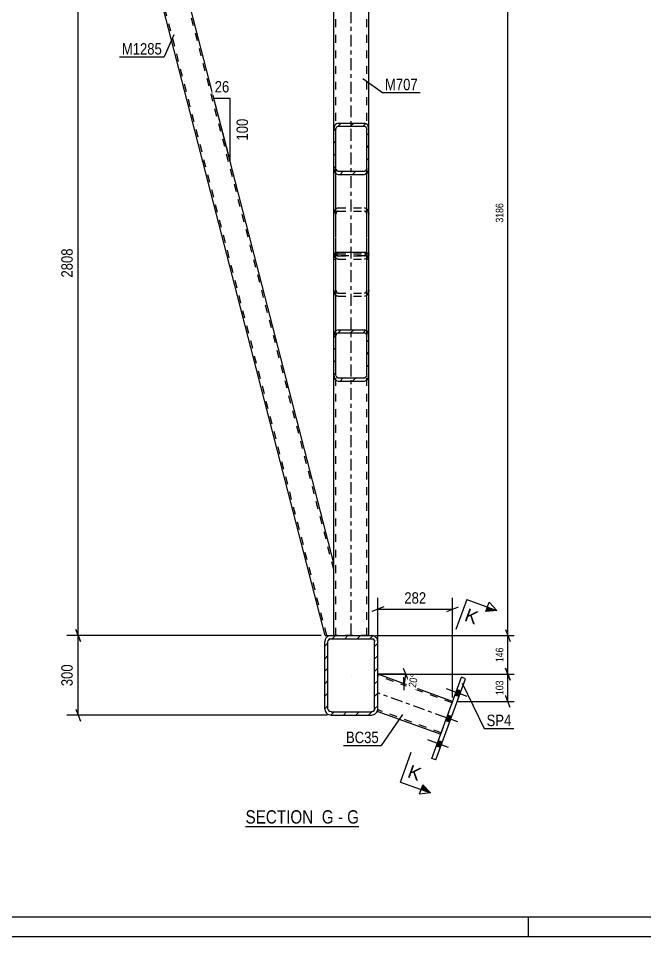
# Model space of a CAD drawing. Header units: millimetres. Extents: x -400 to 789, y -648 to 193.
# Drawn here: x 31.2 to 188.5, y -648.2 to -417.5 of the extents above; entities that cross this region are included whole.
import ezdxf

# ---------------------------------------------------------------- set-up
doc = ezdxf.new("R2010")
doc.units = ezdxf.units.MM
doc.linetypes.add('DXK_LINE_DOT2', pattern=[3.9198, 1.9599, -1.9599])
doc.linetypes.add('DXK_LINE_DOT3', pattern=[5.9187, 2.979, -0.9799, 0.9799, -0.9799])
doc.styles.add('Arial', font='ARIAL.TTF', dxfattribs={"height": 0.2})
doc.styles.add('Arial Narrow', font='ARIALN.TTF', dxfattribs={"height": 0.2})

# ---------------------------------------------------------------- blocks, each defined once
blk = doc.blocks.new('Unknown-392021936-1163')
at = {"color": 5, "linetype": 'Continuous'}
for p, q in [((-394.63, -643.22), (784.37, -643.22)), ((159.37, -648.22), (159.37, -643.22)), ((-399.63, -648.22), (789.37, -648.22))]:
    blk.add_line(p, q, dxfattribs=at)
blk = doc.blocks.new('Unknown-392021936-17 - 2568')
at = {"color": 6, "linetype": 'Continuous'}
blk.add_line((88.23, -620.55), (116.73, -620.55), dxfattribs=at)
at = {"color": 0, "linetype": 'Continuous'}
blk.add_wipeout([(106.34, -619.8), (106.34, -616.3), (88.23, -616.3), (88.23, -619.8)], dxfattribs=at)
at = {"color": 7, "linetype": 'Continuous', "style": 'Arial Narrow'}
blk.add_text('SECTION ', height=3.34, dxfattribs=at).set_placement((88.23, -619.8))
at = {"color": 0, "linetype": 'Continuous'}
blk.add_wipeout([(110.37, -619.8), (110.37, -616.3), (107.39, -616.3), (107.39, -619.8)], dxfattribs=at)
at = {"color": 7, "linetype": 'Continuous', "style": 'Arial Narrow'}
blk.add_text('G', height=3.34, dxfattribs=at).set_placement((107.39, -619.8))
at = {"color": 0, "linetype": 'Continuous'}
blk.add_wipeout([(112.7, -619.8), (112.7, -616.3), (111.42, -616.3), (111.42, -619.8)], dxfattribs=at)
at = {"color": 7, "linetype": 'Continuous', "style": 'Arial Narrow'}
blk.add_text('-', height=3.34, dxfattribs=at).set_placement((111.42, -619.8))
at = {"color": 0, "linetype": 'Continuous'}
blk.add_wipeout([(116.73, -619.8), (116.73, -616.3), (113.75, -616.3), (113.75, -619.8)], dxfattribs=at)
at = {"color": 7, "linetype": 'Continuous', "style": 'Arial Narrow'}
blk.add_text('G', height=3.34, dxfattribs=at).set_placement((113.75, -619.8))
blk = doc.blocks.new('Part-392021936-2639 - 2568')
at = {"color": 2, "linetype": 'Continuous'}
for p, q in [((110.41, -445.39), (110.41, -379.89)), ((119.21, -445.39), (119.21, -379.89)), ((110.41, -477), (110.41, -476.4)), ((119.21, -477), (119.21, -476.4)), ((110.41, -572.55), (110.41, -507.05)), ((119.21, -572.55), (119.21, -507.05))]:
    blk.add_line(p, q, dxfattribs=at)
at = {"color": 7, "linetype": 'DXK_LINE_DOT2'}
for p, q in [((119.21, -379.89), (110.41, -379.89)), ((110.94, -572.55), (110.94, -379.89)), ((118.67, -572.55), (118.67, -379.89)), ((110.41, -476.4), (110.41, -445.39)), ((119.21, -476.4), (119.21, -445.39)), ((110.41, -507.05), (110.41, -477)), ((119.21, -507.05), (119.21, -477)), ((119.21, -572.55), (110.41, -572.55))]:
    blk.add_line(p, q, dxfattribs=at)
at = {"color": 7, "linetype": 'DXK_LINE_DOT3'}
blk.add_line((114.81, -572.55), (114.81, -379.89), dxfattribs=at)
blk = doc.blocks.new('Part-392021936-24989 - 2568')
at = {"color": 2, "linetype": 'Continuous'}
for p, q in [((60.55, -384.59), (66.09, -382.58)), ((110.41, -554.37), (66.09, -382.58)), ((59.8, -384.87), (59.85, -384.85)), ((108.21, -572.55), (59.8, -384.87)), ((59.85, -384.85), (60.02, -384.79)), ((60.02, -384.79), (60.55, -384.59)), ((110.41, -572.55), (110.41, -557.58)), ((108.21, -572.55), (109.74, -572.55))]:
    blk.add_line(p, q, dxfattribs=at)
at = {"color": 7, "linetype": 'DXK_LINE_DOT2'}
for p, q in [((110.41, -555.97), (65.71, -382.71)), ((60.02, -384.79), (60.2, -384.72)), ((60.2, -384.72), (60.17, -384.73)), ((60.17, -384.73), (60.2, -384.72)), ((108.63, -572.55), (60.17, -384.73)), ((60.26, -384.7), (60.2, -384.72)), ((60.55, -384.59), (60.26, -384.7)), ((110.41, -554.37), (110.41, -554.37)), ((110.41, -554.37), (110.41, -554.37)), ((110.41, -557.58), (110.41, -554.37)), ((109.74, -572.55), (110.41, -572.55))]:
    blk.add_line(p, q, dxfattribs=at)
blk = doc.blocks.new('Part-392021936-2644 - 2568')
at = {"color": 7, "linetype": 'DXK_LINE_DOT2'}
for p, q in [((110.41, -476.41), (110.41, -448.11)), ((110.94, -476.41), (110.94, -448.11)), ((118.67, -476.41), (118.67, -448.11)), ((119.21, -476.41), (119.21, -448.11)), ((110.49, -466.08), (110.41, -466.68)), ((111.47, -465.12), (111.06, -465.24)), ((111.27, -465.96), (111.47, -465.9)), ((111.47, -465.12), (118.14, -465.12)), ((111.47, -465.9), (118.14, -465.9)), ((118.52, -465.23), (118.14, -465.12)), ((118.14, -465.9), (118.34, -465.96)), ((118.55, -465.24), (118.52, -465.23)), ((119.21, -466.68), (119.13, -466.08)), ((110.94, -466.68), (110.98, -466.38)), ((118.63, -466.38), (118.67, -466.68)), ((110.41, -476.41), (110.49, -477.01)), ((110.98, -476.71), (110.94, -476.41)), ((111.47, -477.19), (111.27, -477.13)), ((118.14, -477.19), (111.47, -477.19)), ((118.34, -477.13), (118.14, -477.19)), ((118.67, -476.41), (118.63, -476.71)), ((119.13, -477.01), (119.21, -476.41)), ((111.06, -477.85), (111.47, -477.97)), ((111.47, -477.97), (118.14, -477.97)), ((118.14, -477.97), (118.55, -477.85))]:
    blk.add_line(p, q, dxfattribs=at)
for centre, radius, start, end in [((111.87, -466.41), 1.42, 124.4666, 166.7052), ((111.67, -466.54), 0.709, 124.4666, 166.7052), ((117.94, -466.54), 0.709, 13.2948, 55.5334), ((117.75, -466.41), 1.42, 13.2948, 55.5334), ((111.87, -476.68), 1.42, 193.2948, 235.5334), ((111.67, -476.54), 0.709, 193.2948, 235.5334), ((117.94, -476.54), 0.709, 304.4666, 346.7052), ((117.75, -476.68), 1.42, 304.4666, 346.7052)]:
    blk.add_arc(centre, radius, start, end, dxfattribs=at)
blk = doc.blocks.new('Part-392021936-2645 - 2568')
at = {"color": 7, "linetype": 'DXK_LINE_DOT2'}
for p, q in [((110.49, -476.7), (110.41, -477)), ((110.41, -504.33), (110.41, -477)), ((110.72, -476.45), (110.49, -476.7)), ((111.06, -476.28), (110.72, -476.45)), ((110.94, -477), (110.98, -476.85)), ((110.94, -504.33), (110.94, -477)), ((110.98, -476.85), (111.1, -476.72)), ((111.47, -476.22), (111.06, -476.28)), ((111.1, -476.72), (111.27, -476.64)), ((111.27, -476.64), (111.47, -476.61)), ((111.47, -476.22), (118.14, -476.22)), ((111.47, -476.61), (118.14, -476.61)), ((118.55, -476.28), (118.14, -476.22)), ((118.14, -476.61), (118.34, -476.64)), ((118.34, -476.64), (118.52, -476.72)), ((118.52, -476.72), (118.63, -476.85)), ((118.89, -476.45), (118.55, -476.28)), ((118.63, -476.85), (118.67, -477)), ((118.67, -504.33), (118.67, -477)), ((119.13, -476.7), (118.89, -476.45)), ((119.21, -477), (119.13, -476.7)), ((119.21, -504.33), (119.21, -477)), ((110.41, -477.97), (110.94, -477.97)), ((119.21, -477.97), (118.67, -477.97)), ((110.41, -485.76), (110.49, -486.35)), ((110.98, -486.06), (110.94, -485.76)), ((111.47, -486.54), (111.27, -486.48)), ((111.47, -486.54), (118.14, -486.54)), ((118.34, -486.48), (118.14, -486.54)), ((118.67, -485.76), (118.63, -486.06)), ((119.13, -486.35), (119.21, -485.76)), ((111.06, -487.2), (111.47, -487.32)), ((111.47, -487.32), (118.14, -487.32)), ((118.14, -487.32), (118.55, -487.2))]:
    blk.add_line(p, q, dxfattribs=at)
for centre, radius, start, end in [((111.87, -486.03), 1.42, 193.2948, 235.5334), ((111.67, -485.89), 0.709, 193.2948, 235.5334), ((117.94, -485.89), 0.709, 304.4666, 346.7052), ((117.75, -486.03), 1.42, 304.4666, 346.7052)]:
    blk.add_arc(centre, radius, start, end, dxfattribs=at)
blk = doc.blocks.new('Part-392021936-2656 - 2568')
at = {"linetype": 'Continuous'}
h = blk.add_hatch(dxfattribs=at)
h.set_pattern_fill('', scale=0.7, style=0, pattern_type=0)
h.set_pattern_definition([(45, (110.4064, -507.0502), (-1.57154, 1.57154), [])])
h.paths.add_polyline_path([(110.41, -497.32), (110.41, -507.05), (110.49, -507.65), (110.72, -508.15), (111.06, -508.49), (111.47, -508.61), (118.14, -508.61), (118.55, -508.49), (118.89, -508.15), (119.13, -507.65), (119.21, -507.05), (119.21, -497.32), (119.13, -496.72), (118.89, -496.22), (118.55, -495.88), (118.14, -495.76), (111.47, -495.76), (111.06, -495.88), (110.72, -496.22), (110.49, -496.72)])
h.paths.add_polyline_path([(111.1, -496.77), (111.27, -496.6), (111.47, -496.54), (118.14, -496.54), (118.34, -496.6), (118.52, -496.77), (118.63, -497.02), (118.67, -497.32), (118.67, -507.05), (118.63, -507.35), (118.52, -507.6), (118.34, -507.77), (118.14, -507.83), (111.47, -507.83), (111.27, -507.77), (111.1, -507.6), (110.98, -507.35), (110.94, -507.05), (110.94, -497.32), (110.98, -497.02)])
at = {"color": 2, "linetype": 'Continuous'}
for p, q in [((110.41, -477), (110.49, -476.7)), ((110.41, -497.32), (110.41, -477)), ((110.49, -476.7), (110.72, -476.45)), ((110.72, -476.45), (111.06, -476.28)), ((111.06, -476.28), (111.47, -476.22)), ((111.47, -476.22), (118.14, -476.22)), ((118.14, -476.22), (118.55, -476.28)), ((118.55, -476.28), (118.89, -476.45)), ((118.89, -476.45), (119.13, -476.7)), ((119.13, -476.7), (119.21, -477)), ((119.21, -497.32), (119.21, -477)), ((111.47, -495.76), (111.06, -495.88)), ((111.47, -495.76), (118.14, -495.76)), ((118.55, -495.88), (118.14, -495.76)), ((110.49, -496.72), (110.41, -497.32)), ((110.41, -507.05), (110.41, -497.32)), ((110.94, -497.32), (110.98, -497.02)), ((110.94, -507.05), (110.94, -497.32)), ((111.27, -496.6), (111.47, -496.54)), ((111.47, -496.54), (118.14, -496.54)), ((118.14, -496.54), (118.34, -496.6)), ((118.63, -497.02), (118.67, -497.32)), ((118.67, -507.05), (118.67, -497.32)), ((119.21, -497.32), (119.13, -496.72)), ((119.21, -507.05), (119.21, -497.32)), ((110.41, -507.05), (110.49, -507.65)), ((110.98, -507.35), (110.94, -507.05)), ((118.67, -507.05), (118.63, -507.35)), ((119.13, -507.65), (119.21, -507.05)), ((111.06, -508.49), (111.47, -508.61)), ((111.47, -507.83), (111.27, -507.77)), ((111.47, -507.83), (118.14, -507.83)), ((111.47, -508.61), (118.14, -508.61)), ((118.34, -507.77), (118.14, -507.83)), ((118.14, -508.61), (118.55, -508.49))]:
    blk.add_line(p, q, dxfattribs=at)
at = {"color": 7, "linetype": 'DXK_LINE_DOT2'}
for p, q in [((110.98, -476.85), (110.94, -477)), ((110.94, -507.05), (110.94, -477)), ((111.1, -476.72), (110.98, -476.85)), ((111.27, -476.64), (111.1, -476.72)), ((111.47, -476.61), (111.27, -476.64)), ((111.47, -476.61), (118.14, -476.61)), ((118.34, -476.64), (118.14, -476.61)), ((118.52, -476.72), (118.34, -476.64)), ((118.63, -476.85), (118.52, -476.72)), ((118.67, -477), (118.63, -476.85)), ((118.67, -507.05), (118.67, -477)), ((110.41, -477.96), (110.94, -477.96)), ((118.67, -477.96), (119.21, -477.96)), ((110.49, -486.36), (110.41, -485.77)), ((110.94, -485.77), (110.98, -486.07)), ((111.27, -486.49), (111.47, -486.55)), ((111.47, -486.55), (118.14, -486.55)), ((118.14, -486.55), (118.34, -486.49)), ((118.63, -486.07), (118.67, -485.77)), ((119.21, -485.77), (119.13, -486.36)), ((111.47, -487.32), (111.06, -487.21)), ((111.47, -487.32), (118.14, -487.32)), ((118.55, -487.21), (118.14, -487.32)), ((110.41, -507.05), (110.41, -497.32)), ((119.21, -507.05), (119.21, -497.32))]:
    blk.add_line(p, q, dxfattribs=at)
for centre, radius, start, end in [((111.87, -486.04), 1.42, 193.2948, 235.5334), ((111.67, -485.9), 0.709, 193.2948, 235.5334), ((117.94, -485.9), 0.709, 304.4666, 346.7052), ((117.75, -486.04), 1.42, 304.4666, 346.7052)]:
    blk.add_arc(centre, radius, start, end, dxfattribs=at)
at = {"color": 2, "linetype": 'Continuous'}
for centre, radius, start, end in [((111.87, -497.05), 1.42, 124.4666, 166.7052), ((117.75, -497.05), 1.42, 13.2948, 55.5334), ((111.67, -497.18), 0.709, 124.4666, 166.7052), ((117.94, -497.18), 0.709, 13.2948, 55.5334), ((111.67, -507.19), 0.709, 193.2948, 235.5334), ((117.94, -507.19), 0.709, 304.4666, 346.7052), ((111.87, -507.32), 1.42, 193.2948, 235.5334), ((117.75, -507.32), 1.42, 304.4666, 346.7052)]:
    blk.add_arc(centre, radius, start, end, dxfattribs=at)
blk = doc.blocks.new('Part-392021936-2721 - 2568')
at = {"color": 2, "linetype": 'Continuous'}
for p, q in [((140.27, -589.11), (121.47, -582.27)), ((121.47, -591.57), (121.47, -590.95)), ((121.47, -591.57), (121.47, -591.63)), ((121.47, -591.63), (137.26, -597.38))]:
    blk.add_line(p, q, dxfattribs=at)
at = {"color": 7, "linetype": 'DXK_LINE_DOT2'}
for p, q in [((121.47, -582.33), (121.47, -582.27)), ((121.47, -590.95), (121.47, -582.27)), ((140.13, -589.49), (121.47, -582.7)), ((137.26, -597.38), (140.27, -589.11)), ((137.39, -597), (121.47, -591.21))]:
    blk.add_line(p, q, dxfattribs=at)
at = {"color": 7, "linetype": 'DXK_LINE_DOT3'}
blk.add_line((138.76, -593.24), (121.47, -586.95), dxfattribs=at)
blk = doc.blocks.new('Part-392021936-2739 - 2568')
at = {"color": 2, "linetype": 'Continuous'}
for p, q in [((135.06, -603.42), (142.47, -583.06)), ((136.06, -603.79), (143.47, -583.43)), ((143.47, -583.43), (142.47, -583.06)), ((136.06, -603.79), (135.06, -603.42))]:
    blk.add_line(p, q, dxfattribs=at)
blk = doc.blocks.new('Part-392021936-2740 - 2568')
at = {"linetype": 'Continuous'}
h = blk.add_hatch(dxfattribs=at)
h.set_pattern_fill('', scale=0.7, style=0, pattern_type=0)
h.set_pattern_definition([(45, (110.4064, -455.1182), (-1.57154, 1.57154), [])])
h.paths.add_polyline_path([(110.41, -445.39), (110.41, -455.12), (110.49, -455.71), (110.72, -456.22), (111.06, -456.56), (111.47, -456.68), (118.14, -456.68), (118.55, -456.56), (118.89, -456.22), (119.13, -455.71), (119.21, -455.12), (119.21, -445.39), (119.13, -444.79), (118.89, -444.29), (118.55, -443.95), (118.14, -443.83), (111.47, -443.83), (111.06, -443.95), (110.72, -444.29), (110.49, -444.79)])
h.paths.add_polyline_path([(111.1, -444.84), (111.27, -444.67), (111.47, -444.61), (118.14, -444.61), (118.34, -444.67), (118.52, -444.84), (118.63, -445.09), (118.67, -445.39), (118.67, -455.12), (118.63, -455.42), (118.52, -455.67), (118.34, -455.84), (118.14, -455.9), (111.47, -455.9), (111.27, -455.84), (111.1, -455.67), (110.98, -455.42), (110.94, -455.12), (110.94, -445.39), (110.98, -445.09)])
at = {"color": 2, "linetype": 'Continuous'}
for p, q in [((110.49, -444.79), (110.41, -445.39)), ((110.94, -445.39), (110.98, -445.09)), ((111.47, -443.83), (111.06, -443.95)), ((111.27, -444.67), (111.47, -444.61)), ((111.47, -443.83), (118.14, -443.83)), ((111.47, -444.61), (118.14, -444.61)), ((118.55, -443.95), (118.14, -443.83)), ((118.14, -444.61), (118.34, -444.67)), ((118.63, -445.09), (118.67, -445.39)), ((119.21, -445.39), (119.13, -444.79)), ((110.41, -455.12), (110.41, -445.39)), ((110.94, -455.12), (110.94, -445.39)), ((118.67, -455.12), (118.67, -445.39)), ((119.21, -455.12), (119.21, -445.39)), ((110.41, -476.4), (110.41, -455.12)), ((110.41, -455.12), (110.49, -455.71)), ((110.98, -455.42), (110.94, -455.12)), ((111.06, -456.56), (111.47, -456.68)), ((111.47, -455.9), (111.27, -455.84)), ((111.47, -455.9), (118.14, -455.9)), ((111.47, -456.68), (118.14, -456.68)), ((118.34, -455.84), (118.14, -455.9)), ((118.14, -456.68), (118.55, -456.56)), ((118.67, -455.12), (118.63, -455.42)), ((119.13, -455.71), (119.21, -455.12)), ((119.21, -476.4), (119.21, -455.12)), ((110.46, -476.8), (110.41, -476.4)), ((119.21, -476.4), (119.15, -476.8))]:
    blk.add_line(p, q, dxfattribs=at)
at = {"color": 7, "linetype": 'DXK_LINE_DOT2'}
for p, q in [((110.41, -455.12), (110.41, -445.39)), ((110.94, -476.4), (110.94, -445.39)), ((118.67, -476.4), (118.67, -445.39)), ((119.21, -455.12), (119.21, -445.39)), ((110.41, -466.67), (110.49, -466.07)), ((111.06, -465.23), (111.47, -465.11)), ((111.47, -465.89), (111.27, -465.95)), ((111.47, -465.11), (118.14, -465.11)), ((111.47, -465.89), (118.14, -465.89)), ((118.14, -465.11), (118.55, -465.23)), ((118.34, -465.95), (118.14, -465.89)), ((119.13, -466.07), (119.21, -466.67)), ((110.98, -466.37), (110.94, -466.67)), ((118.67, -466.67), (118.63, -466.37)), ((110.49, -477), (110.46, -476.8)), ((110.94, -476.4), (110.98, -476.7)), ((111.27, -477.12), (111.47, -477.18)), ((111.47, -477.18), (118.14, -477.18)), ((118.14, -477.18), (118.34, -477.12)), ((118.63, -476.7), (118.67, -476.4)), ((119.15, -476.8), (119.13, -477)), ((111.47, -477.96), (111.06, -477.84)), ((111.47, -477.96), (118.14, -477.96)), ((118.55, -477.84), (118.14, -477.96))]:
    blk.add_line(p, q, dxfattribs=at)
at = {"color": 2, "linetype": 'Continuous'}
for centre, radius, start, end in [((111.87, -445.12), 1.42, 124.4666, 166.7052), ((111.67, -445.25), 0.709, 124.4666, 166.7052), ((117.94, -445.25), 0.709, 13.2948, 55.5334), ((117.75, -445.12), 1.42, 13.2948, 55.5334), ((111.87, -455.39), 1.42, 193.2948, 235.5334), ((111.67, -455.25), 0.709, 193.2948, 235.5334), ((117.94, -455.25), 0.709, 304.4666, 346.7052), ((117.75, -455.39), 1.42, 304.4666, 346.7052)]:
    blk.add_arc(centre, radius, start, end, dxfattribs=at)
at = {"color": 7, "linetype": 'DXK_LINE_DOT2'}
for centre, radius, start, end in [((111.87, -466.4), 1.42, 124.4666, 166.7052), ((111.67, -466.53), 0.709, 124.4666, 166.7052), ((117.94, -466.53), 0.709, 13.2948, 55.5334), ((117.75, -466.4), 1.42, 13.2948, 55.5334), ((111.87, -476.67), 1.42, 193.2948, 235.5334), ((111.67, -476.54), 0.709, 193.2948, 235.5334), ((117.94, -476.54), 0.709, 304.4666, 346.7052), ((117.75, -476.67), 1.42, 304.4666, 346.7052)]:
    blk.add_arc(centre, radius, start, end, dxfattribs=at)
blk = doc.blocks.new('Part-392021936-2749 - 2568')
at = {"linetype": 'Continuous'}
h = blk.add_hatch(dxfattribs=at)
h.set_pattern_fill('', scale=0.7, style=0, pattern_type=0)
h.set_pattern_definition([(45, (108.1398, -590.9518), (-1.57154, 1.57154), [])])
h.paths.add_polyline_path([(108.14, -574.15), (108.14, -590.95), (108.26, -591.56), (108.61, -592.08), (109.13, -592.43), (109.74, -592.55), (119.87, -592.55), (120.49, -592.43), (121, -592.08), (121.35, -591.56), (121.47, -590.95), (121.47, -574.15), (121.35, -573.54), (121, -573.02), (120.49, -572.67), (119.87, -572.55), (109.74, -572.55), (109.13, -572.67), (108.61, -573.02), (108.26, -573.54)])
h.paths.add_polyline_path([(109.17, -573.59), (109.43, -573.41), (109.74, -573.35), (119.87, -573.35), (120.18, -573.41), (120.44, -573.59), (120.61, -573.85), (120.67, -574.15), (120.67, -590.95), (120.61, -591.26), (120.44, -591.52), (120.18, -591.69), (119.87, -591.75), (109.74, -591.75), (109.43, -591.69), (109.17, -591.52), (109, -591.26), (108.94, -590.95), (108.94, -574.15), (109, -573.85)])
at = {"color": 2, "linetype": 'Continuous'}
for p, q in [((108.26, -573.54), (108.14, -574.15)), ((108.14, -590.95), (108.14, -574.15)), ((108.94, -574.15), (109, -573.85)), ((108.94, -590.95), (108.94, -574.15)), ((109.74, -572.55), (109.13, -572.67)), ((109.43, -573.41), (109.74, -573.35)), ((109.74, -572.55), (119.87, -572.55)), ((109.74, -573.35), (119.87, -573.35)), ((120.49, -572.67), (119.87, -572.55)), ((119.87, -573.35), (120.18, -573.41)), ((120.61, -573.85), (120.67, -574.15)), ((120.67, -590.95), (120.67, -574.15)), ((121.47, -574.15), (121.35, -573.54)), ((121.47, -590.95), (121.47, -574.15)), ((108.14, -590.95), (108.26, -591.56)), ((109, -591.26), (108.94, -590.95)), ((109.13, -592.43), (109.74, -592.55)), ((109.74, -591.75), (109.43, -591.69)), ((109.74, -591.75), (119.87, -591.75)), ((109.74, -592.55), (119.87, -592.55)), ((120.18, -591.69), (119.87, -591.75)), ((119.87, -592.55), (120.49, -592.43)), ((120.67, -590.95), (120.61, -591.26)), ((121.35, -591.56), (121.47, -590.95))]:
    blk.add_line(p, q, dxfattribs=at)
at = {"color": 7, "linetype": 'DXK_LINE_DOT3'}
blk.add_line((114.81, -582.55), (114.81, -582.55), dxfattribs=at)
at = {"color": 2, "linetype": 'Continuous'}
for centre, radius, start, end in [((109.74, -574.15), 1.6, 112.5, 157.5), ((109.74, -574.15), 0.8, 112.5, 157.5), ((119.87, -574.15), 0.8, 22.5, 67.5), ((119.87, -574.15), 1.6, 22.5, 67.5), ((109.74, -590.95), 1.6, 202.5, 247.5), ((109.74, -590.95), 0.8, 202.5, 247.5), ((119.87, -590.95), 0.8, 292.5, 337.5), ((119.87, -590.95), 1.6, 292.5, 337.5)]:
    blk.add_arc(centre, radius, start, end, dxfattribs=at)
blk = doc.blocks.new('Bolt-392021936-2788 - 2568')
at = {"linetype": 'Continuous'}
for points in [[(141.85, -587.88), (142.35, -586.5), (141.35, -586.13), (140.85, -587.51)], [(141.85, -587.88), (142.35, -586.5), (141.35, -586.13), (140.85, -587.51)], [(141.85, -587.88), (142.35, -586.5), (141.35, -586.13), (140.85, -587.51)], [(139.51, -594.3), (140.01, -592.92), (139.01, -592.56), (138.51, -593.93)], [(139.51, -594.3), (140.01, -592.92), (139.01, -592.56), (138.51, -593.93)], [(137.18, -600.72), (137.68, -599.34), (136.68, -598.98), (136.17, -600.36)], [(137.18, -600.72), (137.68, -599.34), (136.68, -598.98), (136.17, -600.36)], [(137.18, -600.72), (137.68, -599.34), (136.68, -598.98), (136.17, -600.36)]]:
    blk.add_hatch(color=1, dxfattribs=at).paths.add_polyline_path(points)
at = {"color": 1, "linetype": 'Continuous'}
for p, q in [((143.92, -587.85), (138.72, -585.96)), ((143.92, -587.85), (138.72, -585.96)), ((143.92, -587.85), (138.72, -585.96)), ((141.85, -587.88), (140.85, -587.51)), ((141.85, -587.88), (140.85, -587.51)), ((141.85, -587.88), (140.85, -587.51)), ((142.35, -586.5), (141.35, -586.13)), ((142.35, -586.5), (141.35, -586.13)), ((142.35, -586.5), (141.35, -586.13)), ((141.58, -594.27), (136.38, -592.38)), ((141.58, -594.27), (136.38, -592.38)), ((140.01, -592.92), (139.01, -592.56)), ((140.01, -592.92), (139.01, -592.56)), ((139.51, -594.3), (138.51, -593.93)), ((139.51, -594.3), (138.51, -593.93)), ((139.24, -600.69), (134.04, -598.8)), ((139.24, -600.69), (134.04, -598.8)), ((139.24, -600.69), (134.04, -598.8)), ((137.68, -599.34), (136.68, -598.98)), ((137.68, -599.34), (136.68, -598.98)), ((137.68, -599.34), (136.68, -598.98)), ((137.18, -600.72), (136.17, -600.36)), ((137.18, -600.72), (136.17, -600.36)), ((137.18, -600.72), (136.17, -600.36))]:
    blk.add_line(p, q, dxfattribs=at)
blk = doc.blocks.new('StraightDimension-392021936-15913 - 2568')
at = {"color": 7, "linetype": 'Continuous'}
for p, q in [((121.47, -581.27), (121.47, -563.06)), ((140.27, -588.11), (140.27, -563.06)), ((122.97, -565.31), (119.97, -566.51)), ((121.47, -565.91), (140.27, -565.91)), ((138.77, -566.51), (141.77, -565.31))]:
    blk.add_line(p, q, dxfattribs=at)
at = {"color": 0}
blk.add_wipeout([(134.21, -565.16), (134.21, -560.96), (127.53, -560.96), (127.53, -565.16)], dxfattribs=at)
at = {"color": 3, "style": 'Arial Narrow'}
blk.add_text('282', height=2.863, dxfattribs=at).set_placement((128.13, -564.56))
blk = doc.blocks.new('StraightDimension-392021936-2842 - 2568')
at = {"color": 7, "linetype": 'Continuous'}
for p, q in [((153.56, -571.05), (154.76, -574.05)), ((120.87, -572.55), (155.76, -572.55)), ((154.16, -582.27), (154.16, -572.55)), ((154.76, -583.77), (153.56, -580.77)), ((122.47, -582.27), (155.76, -582.27))]:
    blk.add_line(p, q, dxfattribs=at)
at = {"color": 0}
blk.add_wipeout([(153.41, -575.18), (150.61, -575.18), (150.61, -579.64), (153.41, -579.64)], dxfattribs=at)
at = {"color": 3, "style": 'Arial Narrow'}
blk.add_text('146', height=1.909, rotation=90.0002, dxfattribs=at).set_placement((153.01, -579.24))
blk = doc.blocks.new('StraightDimension-392021936-31159 - 2568')
at = {"color": 7, "linetype": 'Continuous'}
for p, q in [((46.75, -386.86), (45.55, -383.86)), ((57.43, -385.36), (43.3, -385.36)), ((46.15, -572.55), (46.15, -385.36)), ((45.55, -571.05), (46.75, -574.05)), ((107.21, -572.55), (43.3, -572.55))]:
    blk.add_line(p, q, dxfattribs=at)
at = {"color": 0}
blk.add_wipeout([(45.4, -474.7), (41.2, -474.7), (41.2, -483.21), (45.4, -483.21)], dxfattribs=at)
at = {"color": 3, "style": 'Arial Narrow'}
blk.add_text('2808', height=2.863, rotation=90.0002, dxfattribs=at).set_placement((44.8, -482.61))
blk = doc.blocks.new('AngleDimension-392021936-31050 - 2568')
at = {"color": 7, "linetype": 'Continuous'}
for p, q in [((80.25, -437.48), (80.28, -437.59)), ((84.33, -437.59), (80.28, -437.59)), ((84.33, -453.28), (80.28, -437.59)), ((84.33, -453.28), (84.33, -437.59))]:
    blk.add_line(p, q, dxfattribs=at)
at = {"color": 0}
for points in [[(84.73, -436.69), (84.73, -432.49), (79.88, -432.49), (79.88, -436.69)], [(89.43, -442.1), (85.23, -442.1), (85.23, -448.78), (89.43, -448.78)]]:
    blk.add_wipeout(points, dxfattribs=at)
at = {"color": 3, "style": 'Arial Narrow'}
blk.add_text('26', height=2.863, dxfattribs=at).set_placement((80.48, -436.09))
blk.add_text('100', height=2.863, rotation=90.0002, dxfattribs=at).set_placement((88.83, -448.18))
blk = doc.blocks.new('AngleDimension-392021936-2808 - 2568')
at = {"color": 7, "linetype": 'Continuous'}
for p, q in [((127.87, -580.77), (129.07, -583.77)), ((128.47, -582.27), (121.47, -582.27)), ((128.05, -584.66), (121.47, -582.27)), ((122.47, -582.27), (128.47, -582.27)), ((128.1, -586.28), (128, -583.05))]:
    blk.add_line(p, q, dxfattribs=at)
blk.add_arc((121.47, -582.27), 7, 340, 0, dxfattribs=at)
at = {"color": 0}
blk.add_wipeout([(132.08, -581.95), (129.33, -581.47), (128.58, -585.71), (131.34, -586.2)], dxfattribs=at)
at = {"color": 3, "style": 'Arial Narrow'}
blk.add_text('20°', height=1.909, rotation=80.0021, dxfattribs=at).set_placement((131.01, -585.73))
blk = doc.blocks.new('StraightDimension-392021936-2852 - 2568')
at = {"color": 7, "linetype": 'Continuous'}
for p, q in [((154.76, -361.68), (153.56, -358.68)), ((122.47, -360.18), (155.76, -360.18)), ((154.16, -572.55), (154.16, -360.18)), ((153.56, -571.05), (154.76, -574.05)), ((120.87, -572.55), (155.76, -572.55))]:
    blk.add_line(p, q, dxfattribs=at)
at = {"color": 0}
blk.add_wipeout([(153.41, -463.53), (150.61, -463.53), (150.61, -469.2), (153.41, -469.2)], dxfattribs=at)
at = {"color": 3, "style": 'Arial Narrow'}
blk.add_text('3186', height=1.909, rotation=90.0002, dxfattribs=at).set_placement((153.01, -468.8))
blk = doc.blocks.new('StraightDimension-392021936-2862 - 2568')
at = {"color": 7, "linetype": 'Continuous'}
for p, q in [((153.56, -580.77), (154.76, -583.77)), ((122.47, -582.27), (155.76, -582.27)), ((154.16, -589.11), (154.16, -582.27)), ((154.76, -590.61), (153.56, -587.61)), ((141.27, -589.11), (155.76, -589.11))]:
    blk.add_line(p, q, dxfattribs=at)
at = {"color": 0}
blk.add_wipeout([(153.41, -583.46), (150.61, -583.46), (150.61, -587.92), (153.41, -587.92)], dxfattribs=at)
at = {"color": 3, "style": 'Arial Narrow'}
blk.add_text('103', height=1.909, rotation=90.0002, dxfattribs=at).set_placement((153.01, -587.52))
blk = doc.blocks.new('StraightDimension-392021936-31160 - 2568')
at = {"color": 7, "linetype": 'Continuous'}
for p, q in [((46.75, -574.05), (45.55, -571.05)), ((107.21, -572.55), (43.3, -572.55)), ((46.15, -592.55), (46.15, -572.55)), ((108.74, -592.55), (43.3, -592.55)), ((45.55, -591.05), (46.75, -594.05))]:
    blk.add_line(p, q, dxfattribs=at)
at = {"color": 0}
blk.add_wipeout([(45.4, -579.21), (41.2, -579.21), (41.2, -585.89), (45.4, -585.89)], dxfattribs=at)
at = {"color": 3, "style": 'Arial Narrow'}
blk.add_text('300', height=2.863, rotation=90.0002, dxfattribs=at).set_placement((44.8, -585.29))
blk = doc.blocks.new('Mark-392021936-2635 - 2568')
at = {"color": 0}
blk.add_wipeout([(131.49, -435.53), (131.49, -432.53), (123.27, -432.53), (123.27, -435.53)], dxfattribs=at)
blk.add_wipeout([(131.49, -435.53), (131.49, -432.53), (123.27, -432.53), (123.27, -435.53)], dxfattribs=at)
at = {"color": 30, "linetype": 'Continuous'}
for p, q in [((117.72, -432.58), (122.67, -436.13)), ((122.67, -436.13), (132.09, -436.13))]:
    blk.add_line(p, q, dxfattribs=at)
at = {"color": 3, "style": 'Arial Narrow'}
blk.add_text('M707', height=2.863, dxfattribs=at).set_placement((123.27, -435.53))
blk = doc.blocks.new('Mark-392021936-2735 - 2568')
at = {"color": 0}
blk.add_wipeout([(155.01, -595.31), (155.01, -592.31), (148.8, -592.31), (148.8, -595.31)], dxfattribs=at)
blk.add_wipeout([(155.01, -595.31), (155.01, -592.31), (148.8, -592.31), (148.8, -595.31)], dxfattribs=at)
at = {"color": 30, "linetype": 'Continuous'}
for p, q in [((142.65, -584.53), (148.2, -595.91)), ((148.2, -595.91), (155.61, -595.91))]:
    blk.add_line(p, q, dxfattribs=at)
at = {"color": 3, "style": 'Arial Narrow'}
blk.add_text('SP4', height=2.863, dxfattribs=at).set_placement((148.8, -595.31))
blk = doc.blocks.new('Mark-392021936-16752 - 2568')
at = {"color": 0}
blk.add_wipeout([(121.7, -599.58), (121.7, -596.58), (113.48, -596.58), (113.48, -599.58)], dxfattribs=at)
blk.add_wipeout([(121.7, -599.58), (121.7, -596.58), (113.48, -596.58), (113.48, -599.58)], dxfattribs=at)
at = {"color": 30, "linetype": 'Continuous'}
for p in [(127.69, -592.38), (112.88, -600.18)]:
    blk.add_line(p, (122.3, -600.18), dxfattribs=at)
at = {"color": 3, "style": 'Arial Narrow'}
blk.add_text('BC35', height=2.863, dxfattribs=at).set_placement((113.48, -599.58))
blk = doc.blocks.new('SectionMark-392021936-17484 - 2568')
at = {"linetype": 'Continuous'}
blk.add_hatch(color=6, dxfattribs=at).paths.add_polyline_path([(148.59, -566.55), (149.02, -565.38), (151.37, -566.23)])
at = {"color": 6, "linetype": 'Continuous'}
for p, q in [((148.59, -566.55), (149.44, -564.21)), ((149.44, -564.21), (151.37, -566.23)), ((151.37, -566.23), (148.59, -566.55)), ((134.67, -612.12), (131.89, -612.44))]:
    blk.add_line(p, q, dxfattribs=at)
at = {"color": 0, "linetype": 'Continuous'}
for points in [[(145.92, -569.84), (147.11, -566.55), (144.19, -565.49), (142.99, -568.77)], [(131.61, -609.15), (132.81, -605.86), (129.88, -604.79), (128.69, -608.08)]]:
    blk.add_wipeout(points, dxfattribs=at)
at = {"linetype": 'Continuous'}
blk.add_hatch(color=6, dxfattribs=at).paths.add_polyline_path([(132.32, -611.27), (132.74, -610.09), (134.67, -612.12)])
at = {"color": 6, "linetype": 'Continuous'}
for p, q in [((143.85, -563.5), (141.11, -571.02)), ((143.85, -563.5), (151.37, -566.23)), ((127.15, -609.38), (129.88, -601.87)), ((127.15, -609.38), (134.67, -612.12)), ((132.74, -610.09), (131.89, -612.44)), ((134.67, -612.12), (132.74, -610.09))]:
    blk.add_line(p, q, dxfattribs=at)
at = {"color": 3, "linetype": 'Continuous', "style": 'Arial'}
for p in [(142.99, -568.77), (128.69, -608.08)]:
    blk.add_text('K', height=3.34, rotation=-20.002, dxfattribs=at).set_placement(p)
blk = doc.blocks.new('Mark-392021936-31045 - 2568')
at = {"color": 0}
blk.add_wipeout([(67.21, -426.57), (67.21, -423.57), (57.16, -423.57), (57.16, -426.57)], dxfattribs=at)
blk.add_wipeout([(67.21, -426.57), (67.21, -423.57), (57.16, -423.57), (57.16, -426.57)], dxfattribs=at)
at = {"color": 30, "linetype": 'Continuous'}
for p in [(70.21, -421.61), (56.56, -427.17)]:
    blk.add_line(p, (67.81, -427.17), dxfattribs=at)
at = {"color": 3, "style": 'Arial Narrow'}
blk.add_text('M1285', height=2.863, dxfattribs=at).set_placement((57.16, -426.57))

msp = doc.modelspace()

# ---------------------------------------------------------------- block references
for name in ['Unknown-392021936-1163', 'Part-392021936-2639 - 2568', 'Part-392021936-24989 - 2568', 'Part-392021936-2740 - 2568', 'Part-392021936-2644 - 2568', 'Part-392021936-2645 - 2568', 'Part-392021936-2656 - 2568', 'Part-392021936-2749 - 2568', 'Part-392021936-2721 - 2568', 'Part-392021936-2739 - 2568', 'Bolt-392021936-2788 - 2568']:
    msp.add_blockref(name, (0, 0))

# ---------------------------------------------------------------- next in the draw order: block references
for name in ['StraightDimension-392021936-31159 - 2568', 'StraightDimension-392021936-15913 - 2568', 'Mark-392021936-16752 - 2568', 'Unknown-392021936-17 - 2568']:
    msp.add_blockref(name, (0, 0))

# ---------------------------------------------------------------- next in the draw order: block references
for name in ['Mark-392021936-31045 - 2568', 'AngleDimension-392021936-31050 - 2568', 'StraightDimension-392021936-31160 - 2568', 'StraightDimension-392021936-2842 - 2568']:
    msp.add_blockref(name, (0, 0))

# ---------------------------------------------------------------- next in the draw order: block references
for name in ['StraightDimension-392021936-2852 - 2568', 'AngleDimension-392021936-2808 - 2568']:
    msp.add_blockref(name, (0, 0))

# ---------------------------------------------------------------- next in the draw order: block references
for name in ['Mark-392021936-2635 - 2568', 'StraightDimension-392021936-2862 - 2568']:
    msp.add_blockref(name, (0, 0))

# ---------------------------------------------------------------- next in the draw order: block references
msp.add_blockref('Mark-392021936-2735 - 2568', (0, 0))

# ---------------------------------------------------------------- next in the draw order: block references
msp.add_blockref('SectionMark-392021936-17484 - 2568', (0, 0))

doc.saveas('drawing.dxf')
